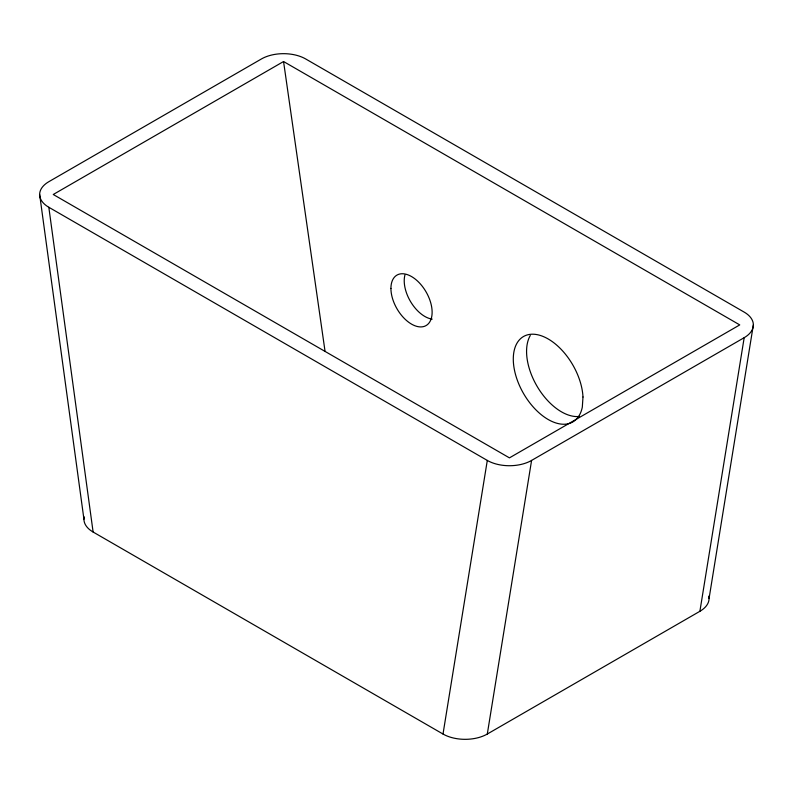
<?xml version="1.0" encoding="UTF-8"?>
<svg xmlns="http://www.w3.org/2000/svg" width="793" height="793" viewBox="0 0 793 793"><rect width="100%" height="100%" fill="white"/><g stroke="black" fill="none" stroke-linecap="round" stroke-linejoin="round"><path stroke-width="1.19" d="M443.009 734.031L487.298 460.426L48.819 207.27A31.314 18.08 0 0 1 48.819 181.706L261.412 58.969A31.314 18.08 0 0 1 305.701 58.969L744.181 312.115A31.314 18.08 0 0 1 744.181 337.689L699.892 611.294L487.298 734.031A31.314 18.08 0 0 1 443.009 734.031L93.108 532.024A31.314 18.08 0 0 1 84.207 516.877M487.298 734.031L531.588 460.426L744.181 337.689M709.061 598.507L753.35 324.902M283.557 61.527L53.25 194.493L509.443 457.868L739.75 324.902L283.557 61.527L325.051 351.368M48.819 207.27L93.108 532.024M39.65 194.493L83.939 519.237M708.793 596.148A31.314 18.08 0 0 1 699.892 611.294M531.588 460.426A31.314 18.08 0 0 1 487.298 460.426M579.514 416.434A49.325 28.479 60 0 1 537.773 387.46A49.325 28.479 60 0 1 530.289 335.469M432.195 319.123A29.123 16.812 60 0 1 411.032 302.381A29.123 16.812 60 0 1 404.926 275.022M582.984 397.006L582.32 407.106A49.325 28.479 60 0 1 527.325 399.484A49.325 28.479 60 0 1 531.627 334.22A49.325 28.479 60 0 1 582.984 397.006M390.929 288.444A29.123 16.812 60 0 0 421.826 326.875A29.123 16.812 60 0 0 421.826 285.688A29.123 16.812 60 0 0 390.929 288.444"/></g></svg>
